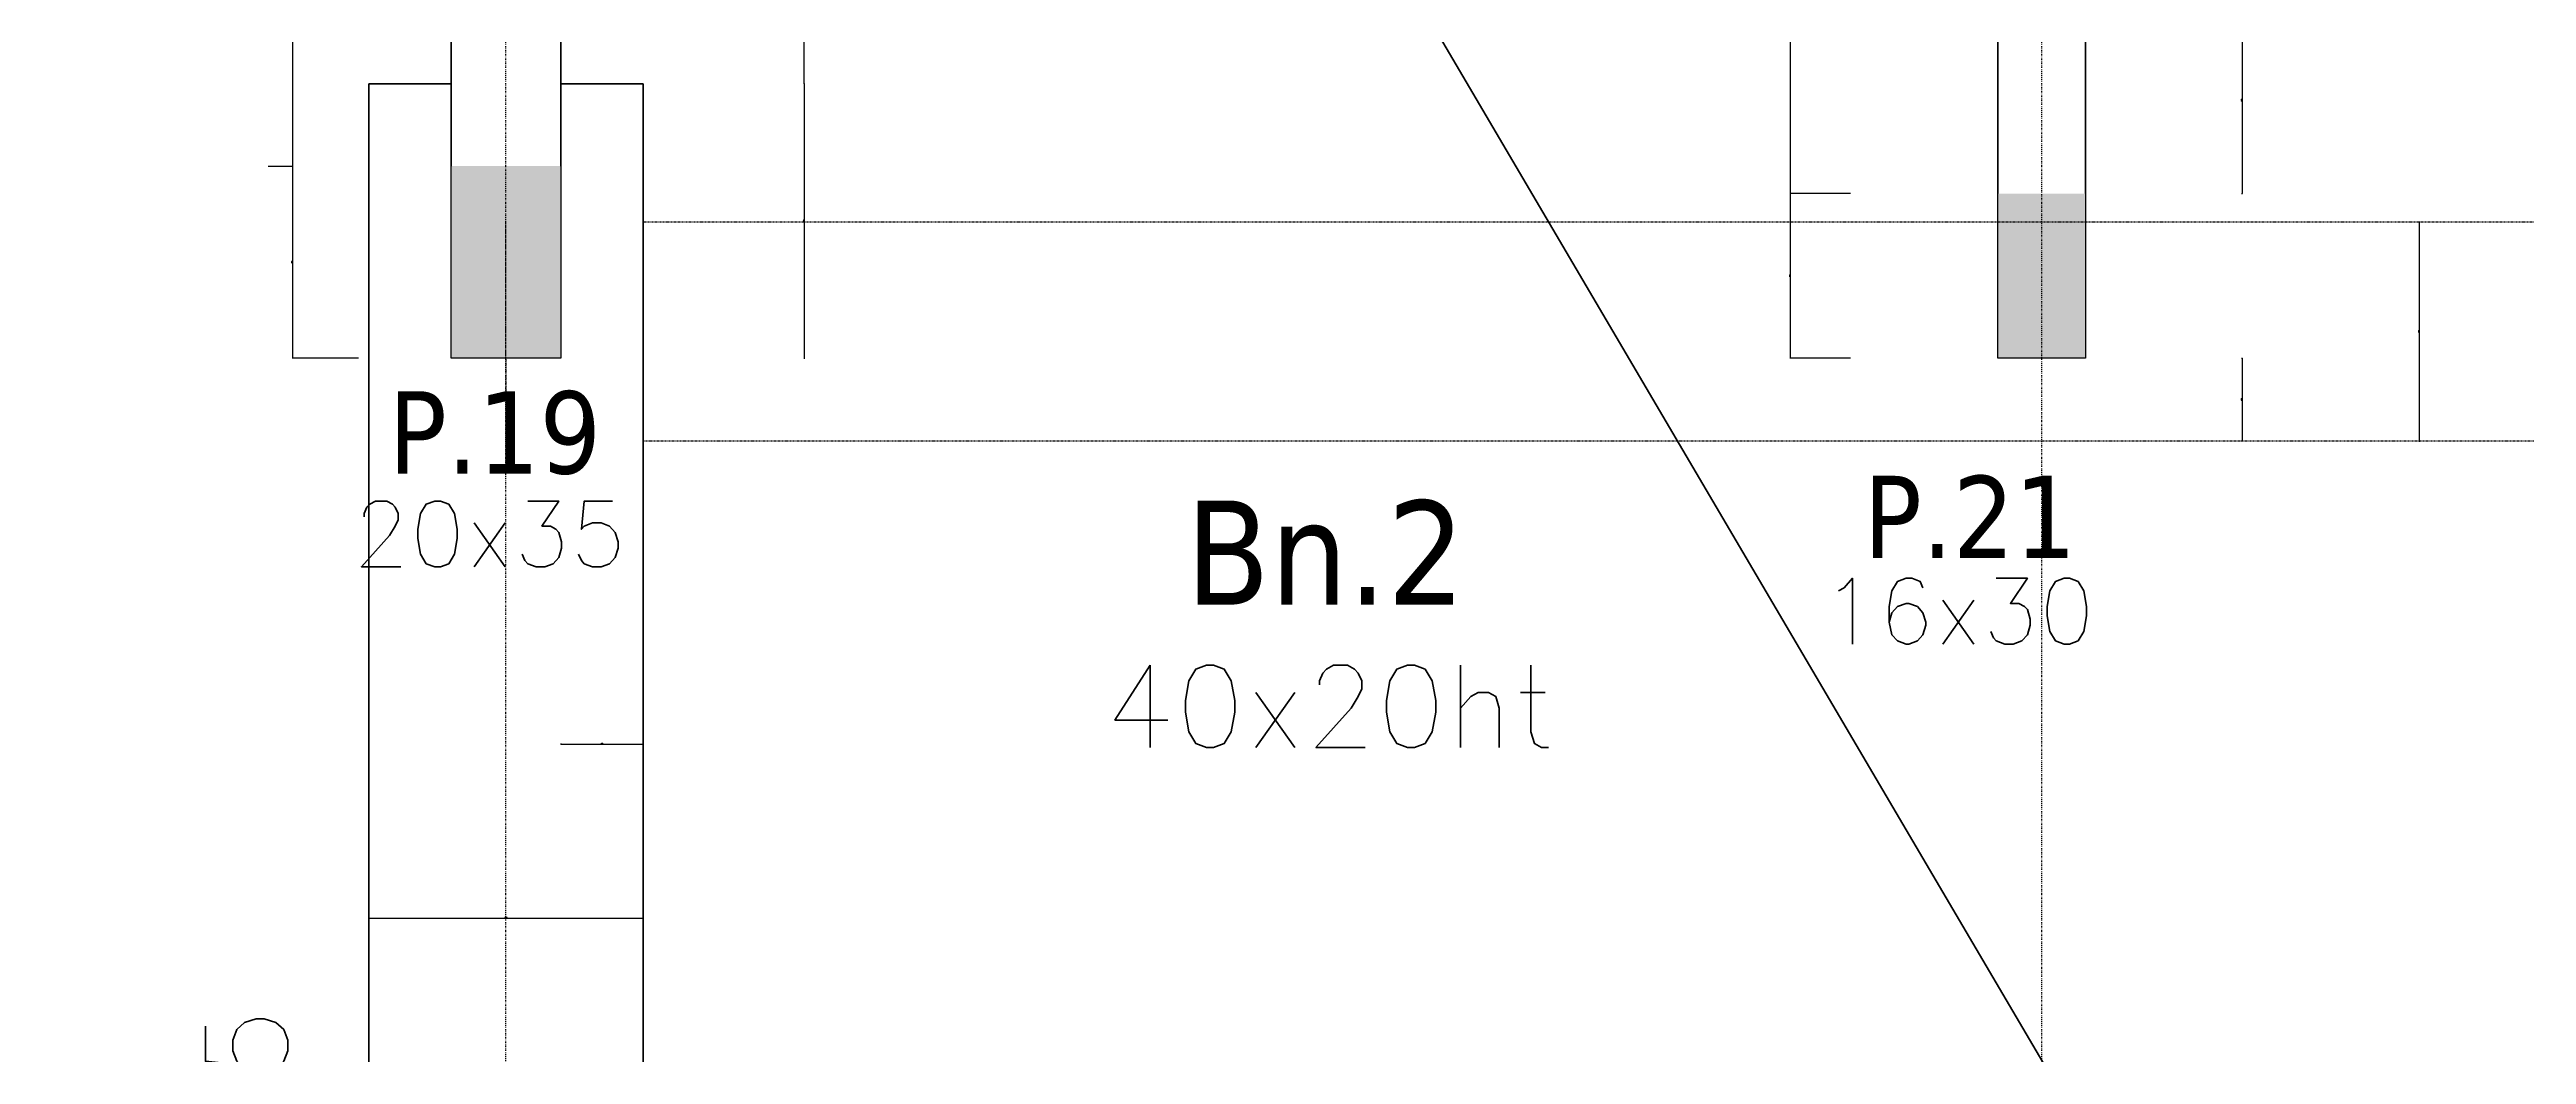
# Model space of a CAD drawing. Extents: x -12912 to 27386, y 1818 to 8189.
# Drawn here: x 6270.8 to 6722.4, y 6781.8 to 6965.1 of the extents above; entities that cross this region are included whole.
import ezdxf

# ---------------------------------------------------------------- set-up
doc = ezdxf.new("R2010")
doc.units = 0
doc.header["$MEASUREMENT"] = 0
for name, pattern in [('CACHE2', [4.7625, 3.175, -1.5875]), ('GrDotted', [0.4, 0.1, -0.1, 0.1, -0.1]), ('GrFeatureAxis', [0.85, 0.25, -0.2, 0.1, -0.2, 0.1]), ('STRICHPUNKT2_S11', [0.9, 0.7, -0.1, 0, -0.1])]:
    doc.linetypes.add(name, pattern=pattern)
doc.layers.get('0').update_dxf_attribs({"linetype": 'CONTINUOUS'})
doc.layers.get('DEFPOINTS').update_dxf_attribs({"linetype": 'CONTINUOUS'})
for name, color, linetype, lineweight in [('STR_AXES', 4, 'STRICHPUNKT2_S11', 25), ('STR_dob_dalles', 130, 'CONTINUOUS', 35), ('STR_POUTRES', 102, 'CONTINUOUS', 35), ('STR_VOILES', 6, 'CONTINUOUS', 70)]:
    doc.layers.add(name, color=color, linetype=linetype, lineweight=lineweight)
for name, color, linetype in [('STR_AXES_REPERE', 1, 'CONTINUOUS'), ('STR_COTATION', 1, 'CONTINUOUS'), ('STR_SURCH', 9, 'CACHE2'), ('STR_TXT', 102, 'CONTINUOUS')]:
    doc.layers.add(name, color=color, linetype=linetype)
doc.styles.add('EPAIS', font='TAHOMA.TTF')
doc.styles.add('FIN', font='romans.shx')
doc.styles.add('GrDimensions', font='simplex.shx')
doc.dimstyles.new('GrDimensions', dxfattribs={"dimtxt": 0.09, "dimasz": 0.05, "dimexe": 0.07, "dimexo": 0, "dimgap": 0.05, "dimtad": 1, "dimzin": 0, "dimdsep": 46, "dimtxsty": 'GrDimensions', "dimblk": 'ARCHTICK', "dimblk1": 'ARCHTICK', "dimblk2": 'ARCHTICK', "dimcen": 0.09, "dimadec": 0, "dimazin": 0, "dimtfac": 1, "dimtdec": 4, "dimtmove": 0, "dimatfit": 3, "dimldrblk": 'OPEN30', "dimfxl": 0, "dimtolj": 1, "dimtzin": 0, "dimarcsym": 0})
doc.dimstyles.new('nOVO', dxfattribs={"dimscale": 1.3, "dimtxt": 0.09, "dimasz": 0.05, "dimexe": 0.07, "dimexo": 0, "dimgap": 0.05, "dimtad": 1, "dimzin": 0, "dimdsep": 46, "dimtxsty": 'GrDimensions', "dimblk": 'ARCHTICK', "dimcen": 0.09, "dimadec": 0, "dimazin": 0, "dimtfac": 1, "dimtmove": 0, "dimatfit": 3, "dimldrblk": 'OPEN30', "dimfxl": 0, "dimtolj": 1, "dimtzin": 0, "dimarcsym": 0})
doc.dimstyles.new('Novo_MALKO', dxfattribs={"dimscale": 1.3, "dimtxt": 0.09, "dimasz": 0.05, "dimexe": 0.07, "dimexo": 0, "dimgap": 0.05, "dimtad": 1, "dimdec": 0, "dimlfac": 100, "dimzin": 0, "dimdsep": 46, "dimtxsty": 'GrDimensions', "dimblk": 'ARCHTICK', "dimcen": 0.09, "dimadec": 0, "dimazin": 0, "dimtfac": 1, "dimtdec": 0, "dimtmove": 0, "dimatfit": 3, "dimldrblk": 'OPEN30', "dimfxl": 0, "dimtolj": 1, "dimtzin": 0, "dimarcsym": 0})

# ---------------------------------------------------------------- blocks, each defined once
blk = doc.blocks.new('_ArchTick')
at = {"color": 0, "linetype": 'ByBlock', "const_width": 0.15}
blk.add_lwpolyline([(-0.5, -0.5), (0.5, 0.5)], dxfattribs=at)
blk = doc.blocks.new('*D401')
at = {"layer": 'DEFPOINTS', "color": 0, "linetype": 'Continuous'}
for p in [(6591.89, 7288.37), (6588.18, 6938.81), (6591.89, 6938.81)]:
    blk.add_point(p, dxfattribs=at)
at = {"layer": 'STR_COTATION', "color": 0, "linetype": 'Continuous', "lineweight": -2}
for p, q in [((6591.89, 7288.37), (6588.09, 7288.37)), ((6588.18, 7288.37), (6588.18, 6938.81)), ((6591.89, 6938.81), (6588.09, 6938.81))]:
    blk.add_line(p, q, dxfattribs=at)
at = {"layer": 'STR_COTATION', "color": 0, "linetype": 'Continuous', "lineweight": -2, "xscale": 0.065, "yscale": 0.065, "zscale": 0.065}
for p, rotation in [((6588.18, 7288.37), 90), ((6588.18, 6938.81), 270)]:
    blk.add_blockref('_ArchTick', p, dxfattribs=dict(at, rotation=rotation))
at = {"layer": 'STR_COTATION', "color": 0, "linetype": 'Continuous', "lineweight": -3, "insert": (6588.06, 7113.59), "char_height": 0.117, "attachment_point": 5, "rotation": 90, "style": 'GrDimensions'}
blk.add_mtext('\\A1;349.56', dxfattribs=at)
blk = doc.blocks.new('_Open30')
at = {"color": 0, "linetype": 'ByBlock', "lineweight": -2}
for p, q in [((-1, 0.3), (0, 0)), ((0, 0), (-1, -0.3)), ((0, 0), (-1, 0))]:
    blk.add_line(p, q, dxfattribs=at)
blk = doc.blocks.new('*D402')
at = {"layer": 'DEFPOINTS', "color": 0, "linetype": 'Continuous'}
for p in [(6599.13, 6938.81), (6588.18, 6908.81), (6599.13, 6908.81)]:
    blk.add_point(p, dxfattribs=at)
at = {"layer": 'STR_COTATION', "color": 0, "linetype": 'Continuous', "lineweight": -2}
for p, q in [((6599.13, 6938.81), (6588.09, 6938.81)), ((6588.18, 6938.81), (6588.18, 6908.81)), ((6599.13, 6908.81), (6588.09, 6908.81))]:
    blk.add_line(p, q, dxfattribs=at)
at = {"layer": 'STR_COTATION', "color": 0, "linetype": 'Continuous', "lineweight": -2, "xscale": 0.065, "yscale": 0.065, "zscale": 0.065}
for p, rotation in [((6588.18, 6938.81), 90), ((6588.18, 6908.81), 270)]:
    blk.add_blockref('_ArchTick', p, dxfattribs=dict(at, rotation=rotation))
at = {"layer": 'STR_COTATION', "color": 0, "linetype": 'Continuous', "lineweight": -3, "insert": (6588.06, 6923.81), "char_height": 0.117, "attachment_point": 5, "rotation": 90, "style": 'GrDimensions'}
blk.add_mtext('\\A1;3000', dxfattribs=at)
blk = doc.blocks.new('*D403')
at = {"layer": 'DEFPOINTS', "color": 0, "linetype": 'Continuous'}
for p in [(6310.64, 7465.86), (6310.64, 6943.81), (6315.09, 6943.81)]:
    blk.add_point(p, dxfattribs=at)
at = {"layer": 'STR_COTATION', "color": 0, "linetype": 'Continuous', "lineweight": -2}
for p, q in [((6310.64, 7465.86), (6315.18, 7465.86)), ((6315.09, 7465.86), (6315.09, 6943.81)), ((6310.64, 6943.81), (6315.18, 6943.81))]:
    blk.add_line(p, q, dxfattribs=at)
at = {"layer": 'STR_COTATION', "color": 0, "linetype": 'Continuous', "lineweight": -2, "xscale": 0.065, "yscale": 0.065, "zscale": 0.065}
for p, rotation in [((6315.09, 7465.86), 90), ((6315.09, 6943.81), 270)]:
    blk.add_blockref('_ArchTick', p, dxfattribs=dict(at, rotation=rotation))
at = {"layer": 'STR_COTATION', "color": 0, "linetype": 'Continuous', "lineweight": -3, "insert": (6314.97, 7204.84), "char_height": 0.117, "attachment_point": 5, "rotation": 90, "style": 'GrDimensions'}
blk.add_mtext('\\A1;522.05', dxfattribs=at)
blk = doc.blocks.new('*D404')
at = {"layer": 'DEFPOINTS', "color": 0, "linetype": 'Continuous'}
for p in [(6310.64, 6943.81), (6315.09, 6908.81), (6327.1, 6908.81)]:
    blk.add_point(p, dxfattribs=at)
at = {"layer": 'STR_COTATION', "color": 0, "linetype": 'Continuous', "lineweight": -2}
for p, q in [((6310.64, 6943.81), (6315.18, 6943.81)), ((6315.09, 6943.81), (6315.09, 6908.81)), ((6327.1, 6908.81), (6315, 6908.81))]:
    blk.add_line(p, q, dxfattribs=at)
at = {"layer": 'STR_COTATION', "color": 0, "linetype": 'Continuous', "lineweight": -2, "xscale": 0.065, "yscale": 0.065, "zscale": 0.065}
for p, rotation in [((6315.09, 6943.81), 90), ((6315.09, 6908.81), 270)]:
    blk.add_blockref('_ArchTick', p, dxfattribs=dict(at, rotation=rotation))
at = {"layer": 'STR_COTATION', "color": 0, "linetype": 'Continuous', "lineweight": -3, "insert": (6314.97, 6926.31), "char_height": 0.117, "attachment_point": 5, "rotation": 90, "style": 'GrDimensions'}
blk.add_mtext('\\A1;3500', dxfattribs=at)
blk = doc.blocks.new('*D717')
at = {"layer": 'DEFPOINTS', "color": 0, "ltscale": 4.5}
for p in [(6642.01, 6972.81), (6642.01, 6938.81), (6670.54, 6938.81)]:
    blk.add_point(p, dxfattribs=at)
at = {"layer": 'STR_COTATION', "color": 0, "lineweight": -2, "ltscale": 4.5}
for p, q in [((6670.45, 6972.81), (6670.63, 6972.81)), ((6670.54, 6972.81), (6670.54, 6938.81)), ((6670.45, 6938.81), (6670.63, 6938.81))]:
    blk.add_line(p, q, dxfattribs=at)
at = {"layer": 'STR_COTATION', "color": 0, "lineweight": -2, "ltscale": 4.5, "xscale": 0.065, "yscale": 0.065, "zscale": 0.065}
for p, rotation in [((6670.54, 6972.81), 90), ((6670.54, 6938.81), 270)]:
    blk.add_blockref('_ArchTick', p, dxfattribs=dict(at, rotation=rotation))
at = {"layer": 'STR_COTATION', "color": 0, "ltscale": 4.5, "insert": (6670.41, 6955.81), "char_height": 0.117, "attachment_point": 5, "rotation": 90, "style": 'GrDimensions'}
blk.add_mtext('\\A1;3400', dxfattribs=at)
blk = doc.blocks.new('*D805')
at = {"layer": 'DEFPOINTS', "color": 0, "ltscale": 4.5}
for p in [(6379.01, 6958.81), (6364.01, 6908.81), (6408.4, 6908.81)]:
    blk.add_point(p, dxfattribs=at)
at = {"layer": 'STR_COTATION', "color": 0, "lineweight": -2, "ltscale": 4.5}
for p, q in [((6408.31, 6958.81), (6408.49, 6958.81)), ((6408.4, 6958.81), (6408.4, 6908.81)), ((6408.31, 6908.81), (6408.49, 6908.81))]:
    blk.add_line(p, q, dxfattribs=at)
at = {"layer": 'STR_COTATION', "color": 0, "lineweight": -2, "ltscale": 4.5, "xscale": 0.065, "yscale": 0.065, "zscale": 0.065}
for p, rotation in [((6408.4, 6958.81), 90), ((6408.4, 6908.81), 270)]:
    blk.add_blockref('_ArchTick', p, dxfattribs=dict(at, rotation=rotation))
at = {"layer": 'STR_COTATION', "color": 0, "ltscale": 4.5, "insert": (6408.28, 6933.81), "char_height": 0.117, "attachment_point": 5, "rotation": 90, "style": 'GrDimensions'}
blk.add_mtext('\\A1;5000', dxfattribs=at)
blk = doc.blocks.new('*D806')
at = {"layer": 'DEFPOINTS', "color": 0, "ltscale": 4.5}
for p in [(6364.01, 6908.81), (6379.01, 6864.5), (6379.01, 6838.43)]:
    blk.add_point(p, dxfattribs=at)
at = {"layer": 'STR_COTATION', "color": 0, "lineweight": -2, "ltscale": 4.5}
for p, q in [((6364.01, 6838.52), (6364.01, 6838.34)), ((6364.01, 6838.43), (6379.01, 6838.43)), ((6379.01, 6838.52), (6379.01, 6838.34))]:
    blk.add_line(p, q, dxfattribs=at)
at = {"layer": 'STR_COTATION', "color": 0, "lineweight": -2, "ltscale": 4.5, "xscale": 0.065, "yscale": 0.065, "zscale": 0.065, "rotation": 180}
blk.add_blockref('_ArchTick', (6364.01, 6838.43), dxfattribs=at)
at = {"layer": 'STR_COTATION', "color": 0, "lineweight": -2, "ltscale": 4.5, "xscale": 0.065, "yscale": 0.065, "zscale": 0.065}
blk.add_blockref('_ArchTick', (6379.01, 6838.43), dxfattribs=at)
at = {"layer": 'STR_COTATION', "color": 0, "ltscale": 4.5, "insert": (6371.51, 6838.55), "char_height": 0.117, "attachment_point": 5, "style": 'GrDimensions'}
blk.add_mtext('\\A1;1500', dxfattribs=at)
blk = doc.blocks.new('*D807')
at = {"layer": 'DEFPOINTS', "color": 0, "ltscale": 4.5}
for p in [(6329.01, 6827.71), (6379.01, 6827.71), (6379.01, 6806.7)]:
    blk.add_point(p, dxfattribs=at)
at = {"layer": 'STR_COTATION', "color": 0, "lineweight": -2, "ltscale": 4.5}
for p, q in [((6329.01, 6806.79), (6329.01, 6806.61)), ((6329.01, 6806.7), (6379.01, 6806.7)), ((6379.01, 6806.79), (6379.01, 6806.61))]:
    blk.add_line(p, q, dxfattribs=at)
at = {"layer": 'STR_COTATION', "color": 0, "lineweight": -2, "ltscale": 4.5, "xscale": 0.065, "yscale": 0.065, "zscale": 0.065, "rotation": 180}
blk.add_blockref('_ArchTick', (6329.01, 6806.7), dxfattribs=at)
at = {"layer": 'STR_COTATION', "color": 0, "lineweight": -2, "ltscale": 4.5, "xscale": 0.065, "yscale": 0.065, "zscale": 0.065}
blk.add_blockref('_ArchTick', (6379.01, 6806.7), dxfattribs=at)
at = {"layer": 'STR_COTATION', "color": 0, "ltscale": 4.5, "insert": (6354.01, 6806.82), "char_height": 0.117, "attachment_point": 5, "style": 'GrDimensions'}
blk.add_mtext('\\A1;5000', dxfattribs=at)
blk = doc.blocks.new('*D830')
at = {"layer": 'DEFPOINTS', "color": 0, "ltscale": 4.5}
for p in [(6354.01, 7046.78), (6408.4, 7046.78), (6379.01, 6958.81)]:
    blk.add_point(p, dxfattribs=at)
at = {"layer": 'STR_COTATION', "color": 0, "lineweight": -2, "ltscale": 4.5}
for p, q in [((6408.31, 7046.78), (6408.49, 7046.78)), ((6408.4, 6958.81), (6408.4, 7046.78)), ((6408.31, 6958.81), (6408.49, 6958.81))]:
    blk.add_line(p, q, dxfattribs=at)
at = {"layer": 'STR_COTATION', "color": 0, "lineweight": -2, "ltscale": 4.5, "xscale": 0.065, "yscale": 0.065, "zscale": 0.065}
for p, rotation in [((6408.4, 7046.78), 90), ((6408.4, 6958.81), 270)]:
    blk.add_blockref('_ArchTick', p, dxfattribs=dict(at, rotation=rotation))
at = {"layer": 'STR_COTATION', "color": 0, "ltscale": 4.5, "insert": (6408.28, 7002.79), "char_height": 0.117, "attachment_point": 5, "rotation": 90, "style": 'GrDimensions'}
blk.add_mtext('\\A1;8797', dxfattribs=at)
blk = doc.blocks.new('*D855')
at = {"layer": 'DEFPOINTS', "color": 0, "ltscale": 4.5}
for p in [(5803.02, 7664.56), (7797.32, 7664.56), (7422.53, 5883.81)]:
    blk.add_point(p, dxfattribs=at)
at = {"layer": 'STR_COTATION', "color": 0, "lineweight": -2, "ltscale": 4.5}
for p, q in [((7797.22, 7664.56), (7797.41, 7664.56)), ((7797.32, 5883.81), (7797.32, 7664.56)), ((7797.22, 5883.81), (7797.41, 5883.81))]:
    blk.add_line(p, q, dxfattribs=at)
at = {"layer": 'STR_COTATION', "color": 0, "lineweight": -2, "ltscale": 4.5, "xscale": 0.065, "yscale": 0.065, "zscale": 0.065}
for p, rotation in [((7797.32, 7664.56), 90), ((7797.32, 5883.81), 270)]:
    blk.add_blockref('_ArchTick', p, dxfattribs=dict(at, rotation=rotation))
at = {"layer": 'STR_COTATION', "color": 0, "ltscale": 4.5, "insert": (7797.19, 6774.18), "char_height": 0.117, "attachment_point": 5, "rotation": 90, "style": 'GrDimensions'}
blk.add_mtext('\\A1;1780.75', dxfattribs=at)
blk = doc.blocks.new('*D965')
at = {"layer": 'DEFPOINTS', "color": 0, "ltscale": 4.5}
for p in [(6642.01, 6908.81), (6670.54, 6893.66), (6711.73, 6893.66)]:
    blk.add_point(p, dxfattribs=at)
at = {"layer": 'STR_COTATION', "color": 0, "lineweight": -2, "ltscale": 4.5}
for p, q in [((6670.45, 6908.81), (6670.63, 6908.81)), ((6670.54, 6908.81), (6670.54, 6893.66)), ((6670.63, 6893.66), (6670.45, 6893.66))]:
    blk.add_line(p, q, dxfattribs=at)
at = {"layer": 'STR_COTATION', "color": 0, "lineweight": -2, "ltscale": 4.5, "xscale": 0.065, "yscale": 0.065, "zscale": 0.065}
for p, rotation in [((6670.54, 6908.81), 90), ((6670.54, 6893.66), 270)]:
    blk.add_blockref('_ArchTick', p, dxfattribs=dict(at, rotation=rotation))
at = {"layer": 'STR_COTATION', "color": 0, "ltscale": 4.5, "insert": (6670.41, 6901.24), "char_height": 0.117, "attachment_point": 5, "rotation": 90, "style": 'GrDimensions'}
blk.add_mtext('\\A1;1515', dxfattribs=at)
blk = doc.blocks.new('*D966')
at = {"layer": 'DEFPOINTS', "color": 0, "ltscale": 4.5}
for p in [(6695.28, 6933.67), (6702.88, 6933.67), (6695.28, 6893.66)]:
    blk.add_point(p, dxfattribs=at)
at = {"layer": 'STR_COTATION', "color": 0, "lineweight": -2, "ltscale": 4.5}
for p, q in [((6702.79, 6933.67), (6702.98, 6933.67)), ((6702.88, 6893.66), (6702.88, 6933.67)), ((6702.79, 6893.66), (6702.98, 6893.66))]:
    blk.add_line(p, q, dxfattribs=at)
at = {"layer": 'STR_COTATION', "color": 0, "lineweight": -2, "ltscale": 4.5, "xscale": 0.065, "yscale": 0.065, "zscale": 0.065}
for p, rotation in [((6702.88, 6933.67), 90), ((6702.88, 6893.66), 270)]:
    blk.add_blockref('_ArchTick', p, dxfattribs=dict(at, rotation=rotation))
at = {"layer": 'STR_COTATION', "color": 0, "ltscale": 4.5, "insert": (6702.76, 6913.67), "char_height": 0.117, "attachment_point": 5, "rotation": 90, "style": 'GrDimensions'}
blk.add_mtext('\\A1;4001', dxfattribs=at)

msp = doc.modelspace()

# ---------------------------------------------------------------- hatches: boundary and pattern name
at = {"layer": 'STR_AXES_REPERE', "linetype": 'Continuous'}
for points in [[(6344.009, 6908.81), (6344.009, 6943.81), (6364.009, 6943.81), (6364.009, 6908.81)], [(6626.007, 6908.81), (6626.007, 6938.81), (6642.007, 6938.81), (6642.007, 6908.81)]]:
    msp.add_hatch(color=256, dxfattribs=at).paths.add_polyline_path(points)

# ---------------------------------------------------------------- linework, layer by layer
at = {"layer": 'STR_AXES', "linetype": 'GrFeatureAxis'}
for p, q in [((6354.007, 5622.963), (6354.007, 8022.963)), ((6634.007, 5622.963), (6634.007, 8022.963))]:
    msp.add_line(p, q, dxfattribs=at)
at = {"layer": 'STR_AXES_REPERE', "linetype": 'Continuous'}
for p, q in [((6344.009, 6908.81), (6344.009, 6943.81)), ((6364.009, 6943.81), (6364.009, 6908.81)), ((6626.007, 6908.81), (6626.007, 6938.81)), ((6642.007, 6938.81), (6642.007, 6908.81)), ((6364.009, 6908.81), (6344.009, 6908.81)), ((6642.007, 6908.81), (6626.007, 6908.81))]:
    msp.add_line(p, q, dxfattribs=at)
at = {"layer": 'STR_dob_dalles', "linetype": 'Continuous', "lineweight": 35}
msp.add_line((6364.009, 7239.914), (6724.127, 6627.607), dxfattribs=at)
at = {"layer": 'STR_POUTRES', "linetype": 'Continuous'}
for p, q in [((6329.007, 6958.81), (6344.006, 6958.81)), ((6329.007, 6408.81), (6329.007, 6958.81)), ((6364.009, 6958.81), (6379.007, 6958.81)), ((6379.007, 6958.81), (6379.007, 6408.81))]:
    msp.add_line(p, q, dxfattribs=at)
at = {"layer": 'STR_SURCH', "linetype": 'GrDotted', "ltscale": 0.5}
msp.add_line((6354.007, 6908.81), (6354.007, 6933.668), dxfattribs=at)
at = {"layer": 'STR_SURCH', "linetype": 'GrDotted'}
for p, q in [((6379.007, 6933.668), (6941.007, 6933.668)), ((6941.007, 6893.663), (6379.007, 6893.663))]:
    msp.add_line(p, q, dxfattribs=at)
at = {"layer": 'STR_SURCH', "linetype": 'GrDotted', "ltscale": 0.25}
msp.add_line((6354.007, 6908.81), (6354.007, 6893.663), dxfattribs=at)
at = {"layer": 'STR_VOILES', "linetype": 'Continuous'}
for p, q in [((6344.006, 6943.81), (6344.006, 7255.914)), ((6364.009, 7255.914), (6364.009, 6943.81)), ((6626.007, 6938.81), (6626.007, 7255.914)), ((6642.007, 7255.914), (6642.007, 6938.81))]:
    msp.add_line(p, q, dxfattribs=at)

# ---------------------------------------------------------------- texts
at = {"layer": 'STR_TXT', "linetype": 'Continuous', "lineweight": -3, "attachment_point": 1}
for s, insert, char_height, style in [(' P.19', (6326.941, 6902.762), 15, 'EPAIS'), (' P.21', (6595.871, 6887.342), 15, 'EPAIS'), ('20x35', (6326.097, 6882.748), 12, 'FIN'), ('16x30', (6593.854, 6868.651), 12, 'FIN')]:
    msp.add_mtext(s, dxfattribs=dict(at, insert=insert, char_height=char_height, style=style))
at = {"layer": 'STR_TXT', "linetype": 'Continuous', "attachment_point": 1}
for s, insert, char_height, style in [('Bn.2', (6477.939, 6882.838), 19, 'EPAIS'), ('40x20ht', (6463.101, 6852.803), 15, 'FIN')]:
    msp.add_mtext(s, dxfattribs=dict(at, insert=insert, char_height=char_height, style=style))
at = {"layer": 'STR_TXT', "linetype": 'Continuous', "insert": (6299.205, 6696.365), "char_height": 15, "attachment_point": 1, "rotation": 90, "style": 'FIN'}
msp.add_mtext('Ai:129.25', dxfattribs=at)

# ---------------------------------------------------------------- dimensions: what is measured, and where the dimension line sits
at = {"layer": 'STR_COTATION', "ltscale": 4.5}
for base, p1, p2, dimstyle, picture, middle in [((7797.316, 7664.561), (7422.532, 5883.809), (5803.015, 7664.561), 'nOVO', '*D855', (7797.192, 6774.185)), ((6670.538, 6938.81), (6642.007, 6972.81), (6642.007, 6938.81), 'Novo_MALKO', '*D717', (6670.415, 6955.81)), ((6408.402, 6908.81), (6379.007, 6958.81), (6364.009, 6908.81), 'Novo_MALKO', '*D805', (6408.279, 6933.81)), ((6702.884089732, 6933.66793096), (6695.280795664, 6893.662930959), (6695.280795664, 6933.66793096), 'Novo_MALKO', '*D966', (6702.760589732, 6913.665430959)), ((6670.538, 6893.663), (6642.007, 6908.81), (6711.729, 6893.663), 'Novo_MALKO', '*D965', (6670.415, 6901.237))]:
    dim = msp.add_linear_dim(base=base, p1=p1, p2=p2, angle=90, dimstyle=dimstyle, dxfattribs=at)
    dim.commit()
    dim.dimension.update_dxf_attribs({"geometry": picture, "text_midpoint": middle})
at = {"layer": 'STR_COTATION', "linetype": 'Continuous', "lineweight": -3}
for base, p1, p2, override, picture, middle in [((6315.09, 6943.81), (6310.645, 7465.862), (6310.645, 6943.81), {"dimscale": 1.3}, '*D403', (6314.966, 7204.836)), ((6588.181, 6938.81), (6591.887, 7288.374), (6591.887, 6938.81), {"dimscale": 1.3}, '*D401', (6588.058, 7113.592)), ((6315.09, 6908.81), (6310.645, 6943.81), (6327.097, 6908.81), {"dimscale": 1.3, "dimdec": 0, "dimlfac": 100, "dimzin": 0, "dimtmove": 1}, '*D404', (6314.966, 6926.31)), ((6588.181, 6908.81), (6599.129, 6938.81), (6599.129, 6908.81), {"dimscale": 1.3, "dimdec": 0, "dimlfac": 100, "dimzin": 0, "dimtmove": 1}, '*D402', (6588.058, 6923.81))]:
    dim = msp.add_linear_dim(base=base, p1=p1, p2=p2, angle=90, dimstyle='GrDimensions', override=override, dxfattribs=at)
    dim.commit()
    dim.dimension.update_dxf_attribs({"geometry": picture, "text_midpoint": middle})
at = {"layer": 'STR_COTATION', "ltscale": 4.5}
dim = msp.add_linear_dim(base=(6408.402, 7046.776), p1=(6379.007, 6958.81), p2=(6354.007, 7046.776), angle=90, dimstyle='Novo_MALKO', override={"dimtmove": 1}, dxfattribs=at)
dim.commit()
dim.dimension.update_dxf_attribs({"geometry": '*D830', "text_midpoint": (6408.279, 7002.793)})
for base, p1, p2, picture, middle in [((6379.007, 6838.43), (6364.009, 6908.81), (6379.007, 6864.496), '*D806', (6371.508, 6838.553)), ((6379.007, 6806.701), (6329.007, 6827.709), (6379.007, 6827.709), '*D807', (6354.007, 6806.824))]:
    dim = msp.add_linear_dim(base=base, p1=p1, p2=p2, dimstyle='Novo_MALKO', dxfattribs=at)
    dim.commit()
    dim.dimension.update_dxf_attribs({"geometry": picture, "text_midpoint": middle})

doc.saveas('drawing.dxf')
